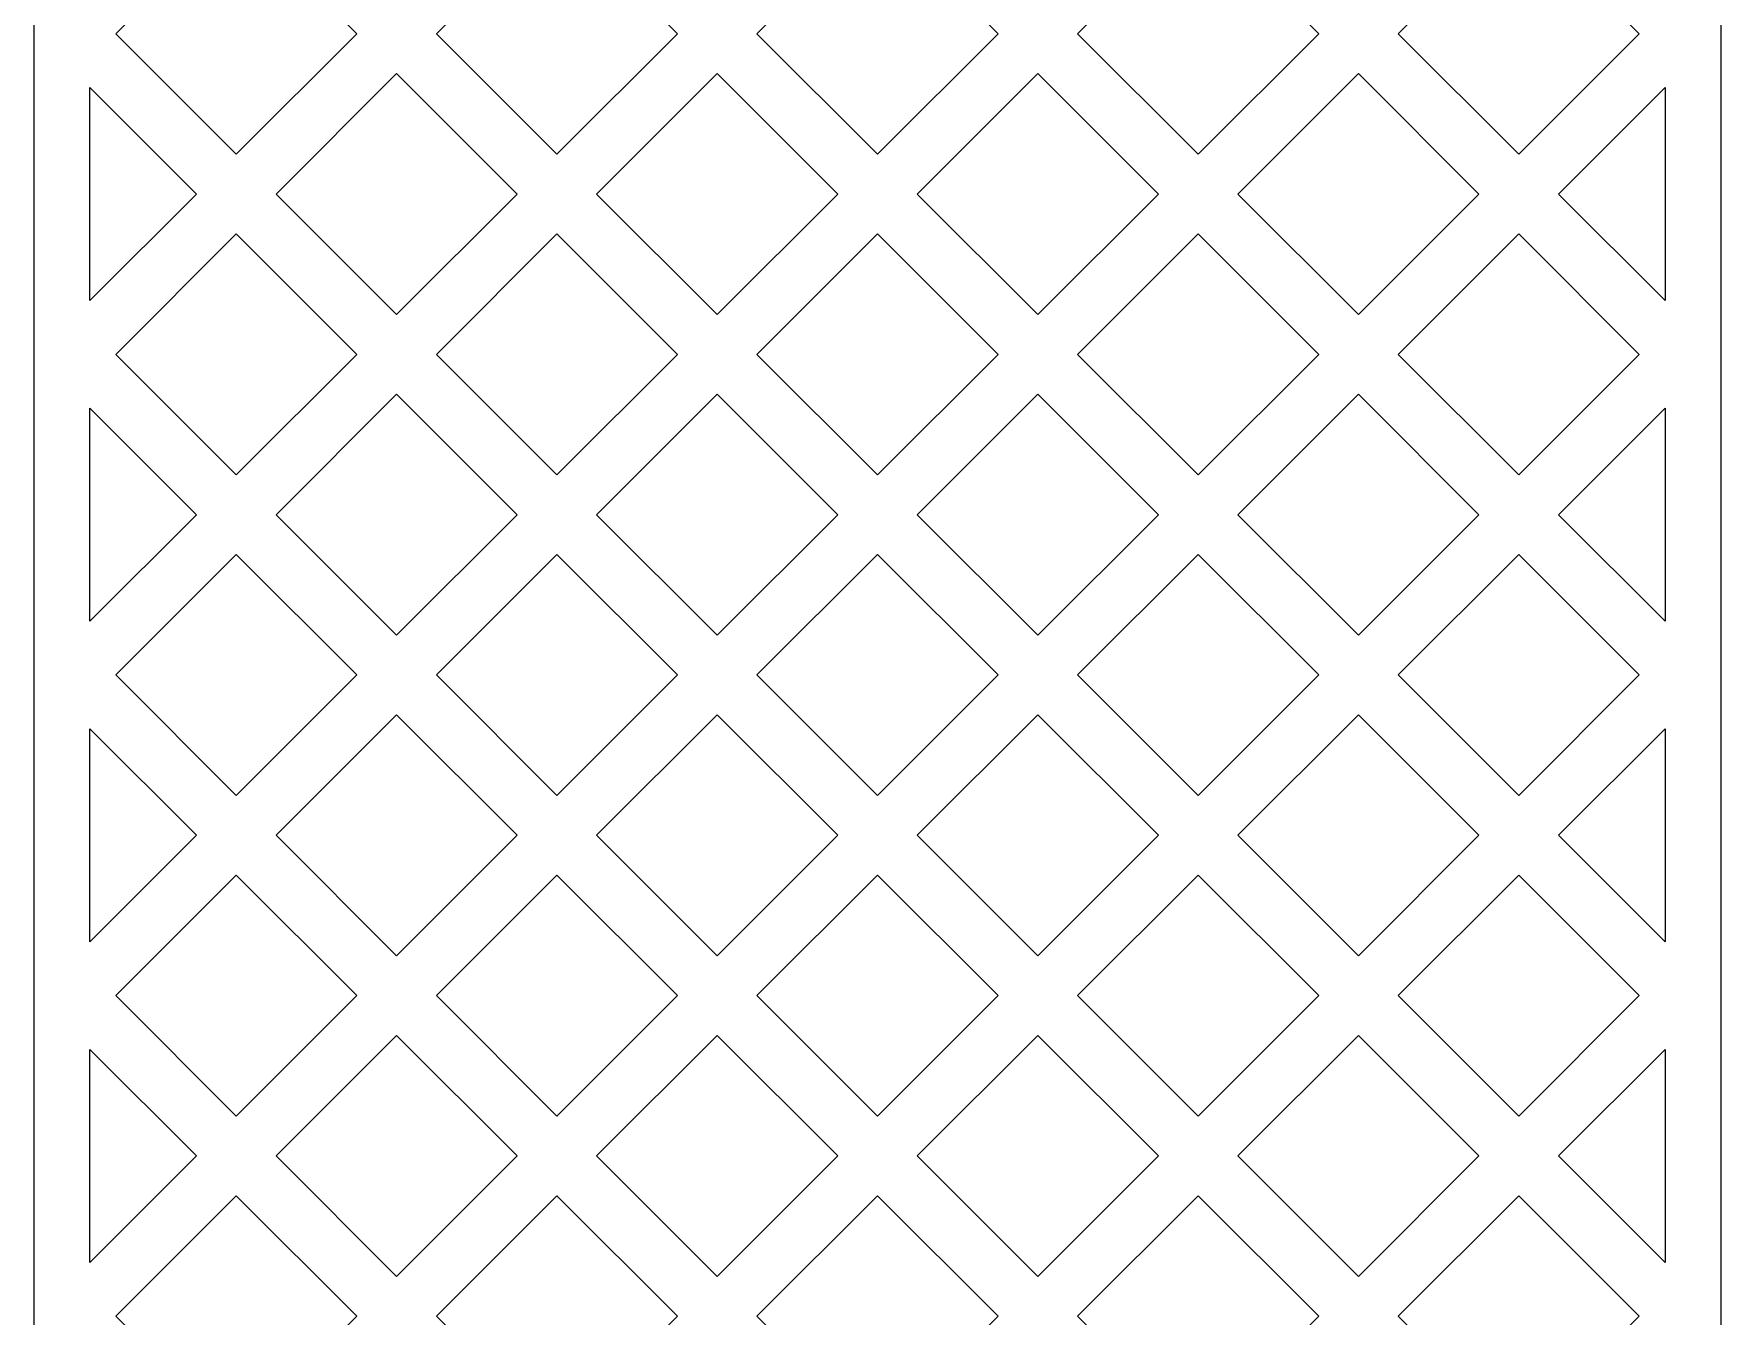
# Model space of a CAD drawing. Header units: centimetres. Extents: x 15 to 18.3, y -9.5 to 9.5.
# Drawn here: x 14.998 to 18.274, y -2.435 to 0.055 of the extents above; entities that cross this region are included whole.
import ezdxf

# ---------------------------------------------------------------- set-up
doc = ezdxf.new("R2010")
doc.units = ezdxf.units.CM
doc.header["$MEASUREMENT"] = 0
doc.layers.add('layer 1', color=7, linetype='Continuous')

msp = doc.modelspace()

# ---------------------------------------------------------------- linework, layer by layer
at = {"layer": 'layer 1', "color": 250, "lineweight": 9}
for points, knots in [([(14.99807, 9.5), (14.99807, 9.5), (14.99807, 9.5), (14.99807, 9.5), (14.99807, 9.5), (14.99807, 9.5), (18.27392, 9.5), (18.27392, 9.5), (18.27392, 9.5), (18.27392, 9.5), (18.27392, -9.5), (18.27392, -9.5), (18.27392, -9.5), (18.27392, -9.5), (14.99807, -9.5), (14.99807, -9.5), (14.99807, -9.5), (14.99807, -9.5), (14.99807, 9.5), (14.99807, 9.5)], [0, 0, 0, 0, 0.1666667, 0.1666667, 0.1666667, 0.1666667, 0.3333333, 0.3333333, 0.3333333, 0.3333333, 0.5, 0.5, 0.5, 0.5, 0.6666667, 0.6666667, 0.6666667, 0.6666667, 1, 1, 1, 1]), ([(15.62516, 0.0546), (15.62516, 0.0546), (15.62516, 0.0546), (15.62516, 0.0546), (15.62516, 0.0546), (15.62516, 0.0546), (15.39119, 0.28859), (15.39119, 0.28859), (15.39119, 0.28859), (15.39119, 0.28859), (15.15717, 0.0546), (15.15717, 0.0546), (15.15717, 0.0546), (15.15717, 0.0546), (15.39119, -0.17939), (15.39119, -0.17939), (15.39119, -0.17939), (15.39119, -0.17939), (15.62516, 0.0546), (15.62516, 0.0546)], [0, 0, 0, 0, 0.1666667, 0.1666667, 0.1666667, 0.1666667, 0.3333333, 0.3333333, 0.3333333, 0.3333333, 0.5, 0.5, 0.5, 0.5, 0.6666667, 0.6666667, 0.6666667, 0.6666667, 1, 1, 1, 1]), ([(16.24758, 0.0546), (16.24758, 0.0546), (16.24758, 0.0546), (16.24758, 0.0546), (16.24758, 0.0546), (16.24758, 0.0546), (16.01358, 0.28859), (16.01358, 0.28859), (16.01358, 0.28859), (16.01358, 0.28859), (15.7796, 0.0546), (15.7796, 0.0546), (15.7796, 0.0546), (15.7796, 0.0546), (16.01358, -0.17939), (16.01358, -0.17939), (16.01358, -0.17939), (16.01358, -0.17939), (16.24758, 0.0546), (16.24758, 0.0546)], [0, 0, 0, 0, 0.1666667, 0.1666667, 0.1666667, 0.1666667, 0.3333333, 0.3333333, 0.3333333, 0.3333333, 0.5, 0.5, 0.5, 0.5, 0.6666667, 0.6666667, 0.6666667, 0.6666667, 1, 1, 1, 1]), ([(16.86999, 0.0546), (16.86999, 0.0546), (16.86999, 0.0546), (16.86999, 0.0546), (16.86999, 0.0546), (16.86999, 0.0546), (16.63602, 0.28859), (16.63602, 0.28859), (16.63602, 0.28859), (16.63602, 0.28859), (16.40199, 0.0546), (16.40199, 0.0546), (16.40199, 0.0546), (16.40199, 0.0546), (16.63602, -0.17939), (16.63602, -0.17939), (16.63602, -0.17939), (16.63602, -0.17939), (16.86999, 0.0546), (16.86999, 0.0546)], [0, 0, 0, 0, 0.1666667, 0.1666667, 0.1666667, 0.1666667, 0.3333333, 0.3333333, 0.3333333, 0.3333333, 0.5, 0.5, 0.5, 0.5, 0.6666667, 0.6666667, 0.6666667, 0.6666667, 1, 1, 1, 1]), ([(17.49241, 0.0546), (17.49241, 0.0546), (17.49241, 0.0546), (17.49241, 0.0546), (17.49241, 0.0546), (17.49241, 0.0546), (17.2584, 0.28859), (17.2584, 0.28859), (17.2584, 0.28859), (17.2584, 0.28859), (17.02443, 0.0546), (17.02443, 0.0546), (17.02443, 0.0546), (17.02443, 0.0546), (17.2584, -0.17939), (17.2584, -0.17939), (17.2584, -0.17939), (17.2584, -0.17939), (17.49241, 0.0546), (17.49241, 0.0546)], [0, 0, 0, 0, 0.1666667, 0.1666667, 0.1666667, 0.1666667, 0.3333333, 0.3333333, 0.3333333, 0.3333333, 0.5, 0.5, 0.5, 0.5, 0.6666667, 0.6666667, 0.6666667, 0.6666667, 1, 1, 1, 1]), ([(18.11482, 0.0546), (18.11482, 0.0546), (18.11482, 0.0546), (18.11482, 0.0546), (18.11482, 0.0546), (18.11482, 0.0546), (17.88082, 0.28859), (17.88082, 0.28859), (17.88082, 0.28859), (17.88082, 0.28859), (17.64682, 0.0546), (17.64682, 0.0546), (17.64682, 0.0546), (17.64682, 0.0546), (17.88082, -0.17939), (17.88082, -0.17939), (17.88082, -0.17939), (17.88082, -0.17939), (18.11482, 0.0546), (18.11482, 0.0546)], [0, 0, 0, 0, 0.1666667, 0.1666667, 0.1666667, 0.1666667, 0.3333333, 0.3333333, 0.3333333, 0.3333333, 0.5, 0.5, 0.5, 0.5, 0.6666667, 0.6666667, 0.6666667, 0.6666667, 1, 1, 1, 1]), ([(15.93638, -0.25661), (15.93638, -0.25661), (15.93638, -0.25661), (15.93638, -0.25661), (15.93638, -0.25661), (15.93638, -0.25661), (15.70238, -0.02262), (15.70238, -0.02262), (15.70238, -0.02262), (15.70238, -0.02262), (15.46838, -0.25661), (15.46838, -0.25661), (15.46838, -0.25661), (15.46838, -0.25661), (15.70238, -0.49061), (15.70238, -0.49061), (15.70238, -0.49061), (15.70238, -0.49061), (15.93638, -0.25661), (15.93638, -0.25661)], [0, 0, 0, 0, 0.1666667, 0.1666667, 0.1666667, 0.1666667, 0.3333333, 0.3333333, 0.3333333, 0.3333333, 0.5, 0.5, 0.5, 0.5, 0.6666667, 0.6666667, 0.6666667, 0.6666667, 1, 1, 1, 1]), ([(16.55878, -0.25661), (16.55878, -0.25661), (16.55878, -0.25661), (16.55878, -0.25661), (16.55878, -0.25661), (16.55878, -0.25661), (16.32482, -0.02262), (16.32482, -0.02262), (16.32482, -0.02262), (16.32482, -0.02262), (16.09079, -0.25661), (16.09079, -0.25661), (16.09079, -0.25661), (16.09079, -0.25661), (16.32482, -0.49061), (16.32482, -0.49061), (16.32482, -0.49061), (16.32482, -0.49061), (16.55878, -0.25661), (16.55878, -0.25661)], [0, 0, 0, 0, 0.1666667, 0.1666667, 0.1666667, 0.1666667, 0.3333333, 0.3333333, 0.3333333, 0.3333333, 0.5, 0.5, 0.5, 0.5, 0.6666667, 0.6666667, 0.6666667, 0.6666667, 1, 1, 1, 1]), ([(17.18121, -0.25661), (17.18121, -0.25661), (17.18121, -0.25661), (17.18121, -0.25661), (17.18121, -0.25661), (17.18121, -0.25661), (16.94719, -0.02262), (16.94719, -0.02262), (16.94719, -0.02262), (16.94719, -0.02262), (16.71321, -0.25661), (16.71321, -0.25661), (16.71321, -0.25661), (16.71321, -0.25661), (16.94719, -0.49061), (16.94719, -0.49061), (16.94719, -0.49061), (16.94719, -0.49061), (17.18121, -0.25661), (17.18121, -0.25661)], [0, 0, 0, 0, 0.1666667, 0.1666667, 0.1666667, 0.1666667, 0.3333333, 0.3333333, 0.3333333, 0.3333333, 0.5, 0.5, 0.5, 0.5, 0.6666667, 0.6666667, 0.6666667, 0.6666667, 1, 1, 1, 1]), ([(17.80363, -0.25661), (17.80363, -0.25661), (17.80363, -0.25661), (17.80363, -0.25661), (17.80363, -0.25661), (17.80363, -0.25661), (17.56962, -0.02262), (17.56962, -0.02262), (17.56962, -0.02262), (17.56962, -0.02262), (17.33562, -0.25661), (17.33562, -0.25661), (17.33562, -0.25661), (17.33562, -0.25661), (17.56962, -0.49061), (17.56962, -0.49061), (17.56962, -0.49061), (17.56962, -0.49061), (17.80363, -0.25661), (17.80363, -0.25661)], [0, 0, 0, 0, 0.1666667, 0.1666667, 0.1666667, 0.1666667, 0.3333333, 0.3333333, 0.3333333, 0.3333333, 0.5, 0.5, 0.5, 0.5, 0.6666667, 0.6666667, 0.6666667, 0.6666667, 1, 1, 1, 1]), ([(15.10726, -0.46331), (15.10726, -0.46331), (15.10726, -0.46331), (15.10726, -0.46331), (15.10726, -0.46331), (15.10726, -0.46331), (15.31395, -0.25661), (15.31395, -0.25661), (15.31395, -0.25661), (15.31395, -0.25661), (15.10726, -0.04992), (15.10726, -0.04992), (15.10726, -0.04992), (15.10726, -0.04992), (15.10726, -0.46331), (15.10726, -0.46331)], [0, 0, 0, 0, 0.2, 0.2, 0.2, 0.2, 0.4, 0.4, 0.4, 0.4, 0.6, 0.6, 0.6, 0.6, 1, 1, 1, 1]), ([(18.16474, -0.0499), (18.16474, -0.0499), (18.16474, -0.0499), (18.16474, -0.0499), (18.16474, -0.0499), (18.16474, -0.0499), (17.95804, -0.25661), (17.95804, -0.25661), (17.95804, -0.25661), (17.95804, -0.25661), (18.16474, -0.46331), (18.16474, -0.46331), (18.16474, -0.46331), (18.16474, -0.46331), (18.16474, -0.0499), (18.16474, -0.0499)], [0, 0, 0, 0, 0.2, 0.2, 0.2, 0.2, 0.4, 0.4, 0.4, 0.4, 0.6, 0.6, 0.6, 0.6, 1, 1, 1, 1]), ([(15.62516, -0.56781), (15.62516, -0.56781), (15.62516, -0.56781), (15.62516, -0.56781), (15.62516, -0.56781), (15.62516, -0.56781), (15.39119, -0.33382), (15.39119, -0.33382), (15.39119, -0.33382), (15.39119, -0.33382), (15.15717, -0.56781), (15.15717, -0.56781), (15.15717, -0.56781), (15.15717, -0.56781), (15.39119, -0.8018), (15.39119, -0.8018), (15.39119, -0.8018), (15.39119, -0.8018), (15.62516, -0.56781), (15.62516, -0.56781)], [0, 0, 0, 0, 0.1666667, 0.1666667, 0.1666667, 0.1666667, 0.3333333, 0.3333333, 0.3333333, 0.3333333, 0.5, 0.5, 0.5, 0.5, 0.6666667, 0.6666667, 0.6666667, 0.6666667, 1, 1, 1, 1]), ([(16.24758, -0.56781), (16.24758, -0.56781), (16.24758, -0.56781), (16.24758, -0.56781), (16.24758, -0.56781), (16.24758, -0.56781), (16.01358, -0.33382), (16.01358, -0.33382), (16.01358, -0.33382), (16.01358, -0.33382), (15.7796, -0.56781), (15.7796, -0.56781), (15.7796, -0.56781), (15.7796, -0.56781), (16.01358, -0.8018), (16.01358, -0.8018), (16.01358, -0.8018), (16.01358, -0.8018), (16.24758, -0.56781), (16.24758, -0.56781)], [0, 0, 0, 0, 0.1666667, 0.1666667, 0.1666667, 0.1666667, 0.3333333, 0.3333333, 0.3333333, 0.3333333, 0.5, 0.5, 0.5, 0.5, 0.6666667, 0.6666667, 0.6666667, 0.6666667, 1, 1, 1, 1]), ([(16.86999, -0.56781), (16.86999, -0.56781), (16.86999, -0.56781), (16.86999, -0.56781), (16.86999, -0.56781), (16.86999, -0.56781), (16.63602, -0.33382), (16.63602, -0.33382), (16.63602, -0.33382), (16.63602, -0.33382), (16.40199, -0.56781), (16.40199, -0.56781), (16.40199, -0.56781), (16.40199, -0.56781), (16.63602, -0.8018), (16.63602, -0.8018), (16.63602, -0.8018), (16.63602, -0.8018), (16.86999, -0.56781), (16.86999, -0.56781)], [0, 0, 0, 0, 0.1666667, 0.1666667, 0.1666667, 0.1666667, 0.3333333, 0.3333333, 0.3333333, 0.3333333, 0.5, 0.5, 0.5, 0.5, 0.6666667, 0.6666667, 0.6666667, 0.6666667, 1, 1, 1, 1]), ([(17.49241, -0.56781), (17.49241, -0.56781), (17.49241, -0.56781), (17.49241, -0.56781), (17.49241, -0.56781), (17.49241, -0.56781), (17.2584, -0.33382), (17.2584, -0.33382), (17.2584, -0.33382), (17.2584, -0.33382), (17.02443, -0.56781), (17.02443, -0.56781), (17.02443, -0.56781), (17.02443, -0.56781), (17.2584, -0.8018), (17.2584, -0.8018), (17.2584, -0.8018), (17.2584, -0.8018), (17.49241, -0.56781), (17.49241, -0.56781)], [0, 0, 0, 0, 0.1666667, 0.1666667, 0.1666667, 0.1666667, 0.3333333, 0.3333333, 0.3333333, 0.3333333, 0.5, 0.5, 0.5, 0.5, 0.6666667, 0.6666667, 0.6666667, 0.6666667, 1, 1, 1, 1]), ([(18.11482, -0.56781), (18.11482, -0.56781), (18.11482, -0.56781), (18.11482, -0.56781), (18.11482, -0.56781), (18.11482, -0.56781), (17.88082, -0.33382), (17.88082, -0.33382), (17.88082, -0.33382), (17.88082, -0.33382), (17.64682, -0.56781), (17.64682, -0.56781), (17.64682, -0.56781), (17.64682, -0.56781), (17.88082, -0.8018), (17.88082, -0.8018), (17.88082, -0.8018), (17.88082, -0.8018), (18.11482, -0.56781), (18.11482, -0.56781)], [0, 0, 0, 0, 0.1666667, 0.1666667, 0.1666667, 0.1666667, 0.3333333, 0.3333333, 0.3333333, 0.3333333, 0.5, 0.5, 0.5, 0.5, 0.6666667, 0.6666667, 0.6666667, 0.6666667, 1, 1, 1, 1]), ([(15.93638, -0.87902), (15.93638, -0.87902), (15.93638, -0.87902), (15.93638, -0.87902), (15.93638, -0.87902), (15.93638, -0.87902), (15.70238, -0.64503), (15.70238, -0.64503), (15.70238, -0.64503), (15.70238, -0.64503), (15.46838, -0.87902), (15.46838, -0.87902), (15.46838, -0.87902), (15.46838, -0.87902), (15.70238, -1.11301), (15.70238, -1.11301), (15.70238, -1.11301), (15.70238, -1.11301), (15.93638, -0.87902), (15.93638, -0.87902)], [0, 0, 0, 0, 0.1666667, 0.1666667, 0.1666667, 0.1666667, 0.3333333, 0.3333333, 0.3333333, 0.3333333, 0.5, 0.5, 0.5, 0.5, 0.6666667, 0.6666667, 0.6666667, 0.6666667, 1, 1, 1, 1]), ([(16.55878, -0.87902), (16.55878, -0.87902), (16.55878, -0.87902), (16.55878, -0.87902), (16.55878, -0.87902), (16.55878, -0.87902), (16.32482, -0.64503), (16.32482, -0.64503), (16.32482, -0.64503), (16.32482, -0.64503), (16.09079, -0.87902), (16.09079, -0.87902), (16.09079, -0.87902), (16.09079, -0.87902), (16.32482, -1.11301), (16.32482, -1.11301), (16.32482, -1.11301), (16.32482, -1.11301), (16.55878, -0.87902), (16.55878, -0.87902)], [0, 0, 0, 0, 0.1666667, 0.1666667, 0.1666667, 0.1666667, 0.3333333, 0.3333333, 0.3333333, 0.3333333, 0.5, 0.5, 0.5, 0.5, 0.6666667, 0.6666667, 0.6666667, 0.6666667, 1, 1, 1, 1]), ([(17.18121, -0.87902), (17.18121, -0.87902), (17.18121, -0.87902), (17.18121, -0.87902), (17.18121, -0.87902), (17.18121, -0.87902), (16.94719, -0.64503), (16.94719, -0.64503), (16.94719, -0.64503), (16.94719, -0.64503), (16.71321, -0.87902), (16.71321, -0.87902), (16.71321, -0.87902), (16.71321, -0.87902), (16.94719, -1.11301), (16.94719, -1.11301), (16.94719, -1.11301), (16.94719, -1.11301), (17.18121, -0.87902), (17.18121, -0.87902)], [0, 0, 0, 0, 0.1666667, 0.1666667, 0.1666667, 0.1666667, 0.3333333, 0.3333333, 0.3333333, 0.3333333, 0.5, 0.5, 0.5, 0.5, 0.6666667, 0.6666667, 0.6666667, 0.6666667, 1, 1, 1, 1]), ([(17.80363, -0.87902), (17.80363, -0.87902), (17.80363, -0.87902), (17.80363, -0.87902), (17.80363, -0.87902), (17.80363, -0.87902), (17.56962, -0.64503), (17.56962, -0.64503), (17.56962, -0.64503), (17.56962, -0.64503), (17.33562, -0.87902), (17.33562, -0.87902), (17.33562, -0.87902), (17.33562, -0.87902), (17.56962, -1.11301), (17.56962, -1.11301), (17.56962, -1.11301), (17.56962, -1.11301), (17.80363, -0.87902), (17.80363, -0.87902)], [0, 0, 0, 0, 0.1666667, 0.1666667, 0.1666667, 0.1666667, 0.3333333, 0.3333333, 0.3333333, 0.3333333, 0.5, 0.5, 0.5, 0.5, 0.6666667, 0.6666667, 0.6666667, 0.6666667, 1, 1, 1, 1]), ([(15.10726, -1.08572), (15.10726, -1.08572), (15.10726, -1.08572), (15.10726, -1.08572), (15.10726, -1.08572), (15.10726, -1.08572), (15.31395, -0.87902), (15.31395, -0.87902), (15.31395, -0.87902), (15.31395, -0.87902), (15.10726, -0.67233), (15.10726, -0.67233), (15.10726, -0.67233), (15.10726, -0.67233), (15.10726, -1.08572), (15.10726, -1.08572)], [0, 0, 0, 0, 0.2, 0.2, 0.2, 0.2, 0.4, 0.4, 0.4, 0.4, 0.6, 0.6, 0.6, 0.6, 1, 1, 1, 1]), ([(18.16474, -0.67232), (18.16474, -0.67232), (18.16474, -0.67232), (18.16474, -0.67232), (18.16474, -0.67232), (18.16474, -0.67232), (17.95804, -0.87902), (17.95804, -0.87902), (17.95804, -0.87902), (17.95804, -0.87902), (18.16474, -1.08572), (18.16474, -1.08572), (18.16474, -1.08572), (18.16474, -1.08572), (18.16474, -0.67232), (18.16474, -0.67232)], [0, 0, 0, 0, 0.2, 0.2, 0.2, 0.2, 0.4, 0.4, 0.4, 0.4, 0.6, 0.6, 0.6, 0.6, 1, 1, 1, 1]), ([(15.62516, -1.19023), (15.62516, -1.19023), (15.62516, -1.19023), (15.62516, -1.19023), (15.62516, -1.19023), (15.62516, -1.19023), (15.39119, -0.95623), (15.39119, -0.95623), (15.39119, -0.95623), (15.39119, -0.95623), (15.15717, -1.19023), (15.15717, -1.19023), (15.15717, -1.19023), (15.15717, -1.19023), (15.39119, -1.42422), (15.39119, -1.42422), (15.39119, -1.42422), (15.39119, -1.42422), (15.62516, -1.19023), (15.62516, -1.19023)], [0, 0, 0, 0, 0.1666667, 0.1666667, 0.1666667, 0.1666667, 0.3333333, 0.3333333, 0.3333333, 0.3333333, 0.5, 0.5, 0.5, 0.5, 0.6666667, 0.6666667, 0.6666667, 0.6666667, 1, 1, 1, 1]), ([(16.24758, -1.19023), (16.24758, -1.19023), (16.24758, -1.19023), (16.24758, -1.19023), (16.24758, -1.19023), (16.24758, -1.19023), (16.01358, -0.95623), (16.01358, -0.95623), (16.01358, -0.95623), (16.01358, -0.95623), (15.7796, -1.19023), (15.7796, -1.19023), (15.7796, -1.19023), (15.7796, -1.19023), (16.01358, -1.42422), (16.01358, -1.42422), (16.01358, -1.42422), (16.01358, -1.42422), (16.24758, -1.19023), (16.24758, -1.19023)], [0, 0, 0, 0, 0.1666667, 0.1666667, 0.1666667, 0.1666667, 0.3333333, 0.3333333, 0.3333333, 0.3333333, 0.5, 0.5, 0.5, 0.5, 0.6666667, 0.6666667, 0.6666667, 0.6666667, 1, 1, 1, 1]), ([(16.86999, -1.19023), (16.86999, -1.19023), (16.86999, -1.19023), (16.86999, -1.19023), (16.86999, -1.19023), (16.86999, -1.19023), (16.63602, -0.95623), (16.63602, -0.95623), (16.63602, -0.95623), (16.63602, -0.95623), (16.40199, -1.19023), (16.40199, -1.19023), (16.40199, -1.19023), (16.40199, -1.19023), (16.63602, -1.42422), (16.63602, -1.42422), (16.63602, -1.42422), (16.63602, -1.42422), (16.86999, -1.19023), (16.86999, -1.19023)], [0, 0, 0, 0, 0.1666667, 0.1666667, 0.1666667, 0.1666667, 0.3333333, 0.3333333, 0.3333333, 0.3333333, 0.5, 0.5, 0.5, 0.5, 0.6666667, 0.6666667, 0.6666667, 0.6666667, 1, 1, 1, 1]), ([(17.49241, -1.19023), (17.49241, -1.19023), (17.49241, -1.19023), (17.49241, -1.19023), (17.49241, -1.19023), (17.49241, -1.19023), (17.2584, -0.95623), (17.2584, -0.95623), (17.2584, -0.95623), (17.2584, -0.95623), (17.02443, -1.19023), (17.02443, -1.19023), (17.02443, -1.19023), (17.02443, -1.19023), (17.2584, -1.42422), (17.2584, -1.42422), (17.2584, -1.42422), (17.2584, -1.42422), (17.49241, -1.19023), (17.49241, -1.19023)], [0, 0, 0, 0, 0.1666667, 0.1666667, 0.1666667, 0.1666667, 0.3333333, 0.3333333, 0.3333333, 0.3333333, 0.5, 0.5, 0.5, 0.5, 0.6666667, 0.6666667, 0.6666667, 0.6666667, 1, 1, 1, 1]), ([(18.11482, -1.19023), (18.11482, -1.19023), (18.11482, -1.19023), (18.11482, -1.19023), (18.11482, -1.19023), (18.11482, -1.19023), (17.88082, -0.95623), (17.88082, -0.95623), (17.88082, -0.95623), (17.88082, -0.95623), (17.64682, -1.19023), (17.64682, -1.19023), (17.64682, -1.19023), (17.64682, -1.19023), (17.88082, -1.42422), (17.88082, -1.42422), (17.88082, -1.42422), (17.88082, -1.42422), (18.11482, -1.19023), (18.11482, -1.19023)], [0, 0, 0, 0, 0.1666667, 0.1666667, 0.1666667, 0.1666667, 0.3333333, 0.3333333, 0.3333333, 0.3333333, 0.5, 0.5, 0.5, 0.5, 0.6666667, 0.6666667, 0.6666667, 0.6666667, 1, 1, 1, 1]), ([(15.93638, -1.50143), (15.93638, -1.50143), (15.93638, -1.50143), (15.93638, -1.50143), (15.93638, -1.50143), (15.93638, -1.50143), (15.70238, -1.26744), (15.70238, -1.26744), (15.70238, -1.26744), (15.70238, -1.26744), (15.46838, -1.50143), (15.46838, -1.50143), (15.46838, -1.50143), (15.46838, -1.50143), (15.70238, -1.73544), (15.70238, -1.73544), (15.70238, -1.73544), (15.70238, -1.73544), (15.93638, -1.50143), (15.93638, -1.50143)], [0, 0, 0, 0, 0.1666667, 0.1666667, 0.1666667, 0.1666667, 0.3333333, 0.3333333, 0.3333333, 0.3333333, 0.5, 0.5, 0.5, 0.5, 0.6666667, 0.6666667, 0.6666667, 0.6666667, 1, 1, 1, 1]), ([(16.55878, -1.50143), (16.55878, -1.50143), (16.55878, -1.50143), (16.55878, -1.50143), (16.55878, -1.50143), (16.55878, -1.50143), (16.32482, -1.26744), (16.32482, -1.26744), (16.32482, -1.26744), (16.32482, -1.26744), (16.09079, -1.50143), (16.09079, -1.50143), (16.09079, -1.50143), (16.09079, -1.50143), (16.32482, -1.73544), (16.32482, -1.73544), (16.32482, -1.73544), (16.32482, -1.73544), (16.55878, -1.50143), (16.55878, -1.50143)], [0, 0, 0, 0, 0.1666667, 0.1666667, 0.1666667, 0.1666667, 0.3333333, 0.3333333, 0.3333333, 0.3333333, 0.5, 0.5, 0.5, 0.5, 0.6666667, 0.6666667, 0.6666667, 0.6666667, 1, 1, 1, 1]), ([(17.18121, -1.50143), (17.18121, -1.50143), (17.18121, -1.50143), (17.18121, -1.50143), (17.18121, -1.50143), (17.18121, -1.50143), (16.94719, -1.26744), (16.94719, -1.26744), (16.94719, -1.26744), (16.94719, -1.26744), (16.71321, -1.50143), (16.71321, -1.50143), (16.71321, -1.50143), (16.71321, -1.50143), (16.94719, -1.73544), (16.94719, -1.73544), (16.94719, -1.73544), (16.94719, -1.73544), (17.18121, -1.50143), (17.18121, -1.50143)], [0, 0, 0, 0, 0.1666667, 0.1666667, 0.1666667, 0.1666667, 0.3333333, 0.3333333, 0.3333333, 0.3333333, 0.5, 0.5, 0.5, 0.5, 0.6666667, 0.6666667, 0.6666667, 0.6666667, 1, 1, 1, 1]), ([(17.80363, -1.50143), (17.80363, -1.50143), (17.80363, -1.50143), (17.80363, -1.50143), (17.80363, -1.50143), (17.80363, -1.50143), (17.56962, -1.26744), (17.56962, -1.26744), (17.56962, -1.26744), (17.56962, -1.26744), (17.33562, -1.50143), (17.33562, -1.50143), (17.33562, -1.50143), (17.33562, -1.50143), (17.56962, -1.73544), (17.56962, -1.73544), (17.56962, -1.73544), (17.56962, -1.73544), (17.80363, -1.50143), (17.80363, -1.50143)], [0, 0, 0, 0, 0.1666667, 0.1666667, 0.1666667, 0.1666667, 0.3333333, 0.3333333, 0.3333333, 0.3333333, 0.5, 0.5, 0.5, 0.5, 0.6666667, 0.6666667, 0.6666667, 0.6666667, 1, 1, 1, 1]), ([(15.10726, -1.70814), (15.10726, -1.70814), (15.10726, -1.70814), (15.10726, -1.70814), (15.10726, -1.70814), (15.10726, -1.70814), (15.31395, -1.50143), (15.31395, -1.50143), (15.31395, -1.50143), (15.31395, -1.50143), (15.10726, -1.29474), (15.10726, -1.29474), (15.10726, -1.29474), (15.10726, -1.29474), (15.10726, -1.70814), (15.10726, -1.70814)], [0, 0, 0, 0, 0.2, 0.2, 0.2, 0.2, 0.4, 0.4, 0.4, 0.4, 0.6, 0.6, 0.6, 0.6, 1, 1, 1, 1]), ([(18.16474, -1.29473), (18.16474, -1.29473), (18.16474, -1.29473), (18.16474, -1.29473), (18.16474, -1.29473), (18.16474, -1.29473), (17.95804, -1.50143), (17.95804, -1.50143), (17.95804, -1.50143), (17.95804, -1.50143), (18.16474, -1.70814), (18.16474, -1.70814), (18.16474, -1.70814), (18.16474, -1.70814), (18.16474, -1.29473), (18.16474, -1.29473)], [0, 0, 0, 0, 0.2, 0.2, 0.2, 0.2, 0.4, 0.4, 0.4, 0.4, 0.6, 0.6, 0.6, 0.6, 1, 1, 1, 1]), ([(15.62516, -1.81264), (15.62516, -1.81264), (15.62516, -1.81264), (15.62516, -1.81264), (15.62516, -1.81264), (15.62516, -1.81264), (15.39119, -1.57865), (15.39119, -1.57865), (15.39119, -1.57865), (15.39119, -1.57865), (15.15717, -1.81264), (15.15717, -1.81264), (15.15717, -1.81264), (15.15717, -1.81264), (15.39119, -2.04664), (15.39119, -2.04664), (15.39119, -2.04664), (15.39119, -2.04664), (15.62516, -1.81264), (15.62516, -1.81264)], [0, 0, 0, 0, 0.1666667, 0.1666667, 0.1666667, 0.1666667, 0.3333333, 0.3333333, 0.3333333, 0.3333333, 0.5, 0.5, 0.5, 0.5, 0.6666667, 0.6666667, 0.6666667, 0.6666667, 1, 1, 1, 1]), ([(16.24758, -1.81264), (16.24758, -1.81264), (16.24758, -1.81264), (16.24758, -1.81264), (16.24758, -1.81264), (16.24758, -1.81264), (16.01358, -1.57865), (16.01358, -1.57865), (16.01358, -1.57865), (16.01358, -1.57865), (15.7796, -1.81264), (15.7796, -1.81264), (15.7796, -1.81264), (15.7796, -1.81264), (16.01358, -2.04664), (16.01358, -2.04664), (16.01358, -2.04664), (16.01358, -2.04664), (16.24758, -1.81264), (16.24758, -1.81264)], [0, 0, 0, 0, 0.1666667, 0.1666667, 0.1666667, 0.1666667, 0.3333333, 0.3333333, 0.3333333, 0.3333333, 0.5, 0.5, 0.5, 0.5, 0.6666667, 0.6666667, 0.6666667, 0.6666667, 1, 1, 1, 1]), ([(16.86999, -1.81264), (16.86999, -1.81264), (16.86999, -1.81264), (16.86999, -1.81264), (16.86999, -1.81264), (16.86999, -1.81264), (16.63602, -1.57865), (16.63602, -1.57865), (16.63602, -1.57865), (16.63602, -1.57865), (16.40199, -1.81264), (16.40199, -1.81264), (16.40199, -1.81264), (16.40199, -1.81264), (16.63602, -2.04664), (16.63602, -2.04664), (16.63602, -2.04664), (16.63602, -2.04664), (16.86999, -1.81264), (16.86999, -1.81264)], [0, 0, 0, 0, 0.1666667, 0.1666667, 0.1666667, 0.1666667, 0.3333333, 0.3333333, 0.3333333, 0.3333333, 0.5, 0.5, 0.5, 0.5, 0.6666667, 0.6666667, 0.6666667, 0.6666667, 1, 1, 1, 1]), ([(17.49241, -1.81264), (17.49241, -1.81264), (17.49241, -1.81264), (17.49241, -1.81264), (17.49241, -1.81264), (17.49241, -1.81264), (17.2584, -1.57865), (17.2584, -1.57865), (17.2584, -1.57865), (17.2584, -1.57865), (17.02443, -1.81264), (17.02443, -1.81264), (17.02443, -1.81264), (17.02443, -1.81264), (17.2584, -2.04664), (17.2584, -2.04664), (17.2584, -2.04664), (17.2584, -2.04664), (17.49241, -1.81264), (17.49241, -1.81264)], [0, 0, 0, 0, 0.1666667, 0.1666667, 0.1666667, 0.1666667, 0.3333333, 0.3333333, 0.3333333, 0.3333333, 0.5, 0.5, 0.5, 0.5, 0.6666667, 0.6666667, 0.6666667, 0.6666667, 1, 1, 1, 1]), ([(18.11482, -1.81264), (18.11482, -1.81264), (18.11482, -1.81264), (18.11482, -1.81264), (18.11482, -1.81264), (18.11482, -1.81264), (17.88082, -1.57865), (17.88082, -1.57865), (17.88082, -1.57865), (17.88082, -1.57865), (17.64682, -1.81264), (17.64682, -1.81264), (17.64682, -1.81264), (17.64682, -1.81264), (17.88082, -2.04664), (17.88082, -2.04664), (17.88082, -2.04664), (17.88082, -2.04664), (18.11482, -1.81264), (18.11482, -1.81264)], [0, 0, 0, 0, 0.1666667, 0.1666667, 0.1666667, 0.1666667, 0.3333333, 0.3333333, 0.3333333, 0.3333333, 0.5, 0.5, 0.5, 0.5, 0.6666667, 0.6666667, 0.6666667, 0.6666667, 1, 1, 1, 1]), ([(15.93638, -2.12385), (15.93638, -2.12385), (15.93638, -2.12385), (15.93638, -2.12385), (15.93638, -2.12385), (15.93638, -2.12385), (15.70238, -1.88986), (15.70238, -1.88986), (15.70238, -1.88986), (15.70238, -1.88986), (15.46838, -2.12385), (15.46838, -2.12385), (15.46838, -2.12385), (15.46838, -2.12385), (15.70238, -2.35784), (15.70238, -2.35784), (15.70238, -2.35784), (15.70238, -2.35784), (15.93638, -2.12385), (15.93638, -2.12385)], [0, 0, 0, 0, 0.1666667, 0.1666667, 0.1666667, 0.1666667, 0.3333333, 0.3333333, 0.3333333, 0.3333333, 0.5, 0.5, 0.5, 0.5, 0.6666667, 0.6666667, 0.6666667, 0.6666667, 1, 1, 1, 1]), ([(16.55878, -2.12385), (16.55878, -2.12385), (16.55878, -2.12385), (16.55878, -2.12385), (16.55878, -2.12385), (16.55878, -2.12385), (16.32482, -1.88986), (16.32482, -1.88986), (16.32482, -1.88986), (16.32482, -1.88986), (16.09079, -2.12385), (16.09079, -2.12385), (16.09079, -2.12385), (16.09079, -2.12385), (16.32482, -2.35784), (16.32482, -2.35784), (16.32482, -2.35784), (16.32482, -2.35784), (16.55878, -2.12385), (16.55878, -2.12385)], [0, 0, 0, 0, 0.1666667, 0.1666667, 0.1666667, 0.1666667, 0.3333333, 0.3333333, 0.3333333, 0.3333333, 0.5, 0.5, 0.5, 0.5, 0.6666667, 0.6666667, 0.6666667, 0.6666667, 1, 1, 1, 1]), ([(17.18121, -2.12385), (17.18121, -2.12385), (17.18121, -2.12385), (17.18121, -2.12385), (17.18121, -2.12385), (17.18121, -2.12385), (16.94719, -1.88986), (16.94719, -1.88986), (16.94719, -1.88986), (16.94719, -1.88986), (16.71321, -2.12385), (16.71321, -2.12385), (16.71321, -2.12385), (16.71321, -2.12385), (16.94719, -2.35784), (16.94719, -2.35784), (16.94719, -2.35784), (16.94719, -2.35784), (17.18121, -2.12385), (17.18121, -2.12385)], [0, 0, 0, 0, 0.1666667, 0.1666667, 0.1666667, 0.1666667, 0.3333333, 0.3333333, 0.3333333, 0.3333333, 0.5, 0.5, 0.5, 0.5, 0.6666667, 0.6666667, 0.6666667, 0.6666667, 1, 1, 1, 1]), ([(17.80363, -2.12385), (17.80363, -2.12385), (17.80363, -2.12385), (17.80363, -2.12385), (17.80363, -2.12385), (17.80363, -2.12385), (17.56962, -1.88986), (17.56962, -1.88986), (17.56962, -1.88986), (17.56962, -1.88986), (17.33562, -2.12385), (17.33562, -2.12385), (17.33562, -2.12385), (17.33562, -2.12385), (17.56962, -2.35784), (17.56962, -2.35784), (17.56962, -2.35784), (17.56962, -2.35784), (17.80363, -2.12385), (17.80363, -2.12385)], [0, 0, 0, 0, 0.1666667, 0.1666667, 0.1666667, 0.1666667, 0.3333333, 0.3333333, 0.3333333, 0.3333333, 0.5, 0.5, 0.5, 0.5, 0.6666667, 0.6666667, 0.6666667, 0.6666667, 1, 1, 1, 1]), ([(15.10726, -2.33054), (15.10726, -2.33054), (15.10726, -2.33054), (15.10726, -2.33054), (15.10726, -2.33054), (15.10726, -2.33054), (15.31395, -2.12385), (15.31395, -2.12385), (15.31395, -2.12385), (15.31395, -2.12385), (15.10726, -1.91716), (15.10726, -1.91716), (15.10726, -1.91716), (15.10726, -1.91716), (15.10726, -2.33054), (15.10726, -2.33054)], [0, 0, 0, 0, 0.2, 0.2, 0.2, 0.2, 0.4, 0.4, 0.4, 0.4, 0.6, 0.6, 0.6, 0.6, 1, 1, 1, 1]), ([(18.16474, -1.91715), (18.16474, -1.91715), (18.16474, -1.91715), (18.16474, -1.91715), (18.16474, -1.91715), (18.16474, -1.91715), (17.95804, -2.12385), (17.95804, -2.12385), (17.95804, -2.12385), (17.95804, -2.12385), (18.16474, -2.33055), (18.16474, -2.33055), (18.16474, -2.33055), (18.16474, -2.33055), (18.16474, -1.91715), (18.16474, -1.91715)], [0, 0, 0, 0, 0.2, 0.2, 0.2, 0.2, 0.4, 0.4, 0.4, 0.4, 0.6, 0.6, 0.6, 0.6, 1, 1, 1, 1]), ([(15.62516, -2.43505), (15.62516, -2.43505), (15.62516, -2.43505), (15.62516, -2.43505), (15.62516, -2.43505), (15.62516, -2.43505), (15.39119, -2.20107), (15.39119, -2.20107), (15.39119, -2.20107), (15.39119, -2.20107), (15.15717, -2.43505), (15.15717, -2.43505), (15.15717, -2.43505), (15.15717, -2.43505), (15.39119, -2.66904), (15.39119, -2.66904), (15.39119, -2.66904), (15.39119, -2.66904), (15.62516, -2.43505), (15.62516, -2.43505)], [0, 0, 0, 0, 0.1666667, 0.1666667, 0.1666667, 0.1666667, 0.3333333, 0.3333333, 0.3333333, 0.3333333, 0.5, 0.5, 0.5, 0.5, 0.6666667, 0.6666667, 0.6666667, 0.6666667, 1, 1, 1, 1]), ([(16.24758, -2.43505), (16.24758, -2.43505), (16.24758, -2.43505), (16.24758, -2.43505), (16.24758, -2.43505), (16.24758, -2.43505), (16.01358, -2.20107), (16.01358, -2.20107), (16.01358, -2.20107), (16.01358, -2.20107), (15.7796, -2.43505), (15.7796, -2.43505), (15.7796, -2.43505), (15.7796, -2.43505), (16.01358, -2.66904), (16.01358, -2.66904), (16.01358, -2.66904), (16.01358, -2.66904), (16.24758, -2.43505), (16.24758, -2.43505)], [0, 0, 0, 0, 0.1666667, 0.1666667, 0.1666667, 0.1666667, 0.3333333, 0.3333333, 0.3333333, 0.3333333, 0.5, 0.5, 0.5, 0.5, 0.6666667, 0.6666667, 0.6666667, 0.6666667, 1, 1, 1, 1]), ([(16.86999, -2.43505), (16.86999, -2.43505), (16.86999, -2.43505), (16.86999, -2.43505), (16.86999, -2.43505), (16.86999, -2.43505), (16.63602, -2.20107), (16.63602, -2.20107), (16.63602, -2.20107), (16.63602, -2.20107), (16.40199, -2.43505), (16.40199, -2.43505), (16.40199, -2.43505), (16.40199, -2.43505), (16.63602, -2.66904), (16.63602, -2.66904), (16.63602, -2.66904), (16.63602, -2.66904), (16.86999, -2.43505), (16.86999, -2.43505)], [0, 0, 0, 0, 0.1666667, 0.1666667, 0.1666667, 0.1666667, 0.3333333, 0.3333333, 0.3333333, 0.3333333, 0.5, 0.5, 0.5, 0.5, 0.6666667, 0.6666667, 0.6666667, 0.6666667, 1, 1, 1, 1]), ([(17.49241, -2.43505), (17.49241, -2.43505), (17.49241, -2.43505), (17.49241, -2.43505), (17.49241, -2.43505), (17.49241, -2.43505), (17.2584, -2.20107), (17.2584, -2.20107), (17.2584, -2.20107), (17.2584, -2.20107), (17.02443, -2.43505), (17.02443, -2.43505), (17.02443, -2.43505), (17.02443, -2.43505), (17.2584, -2.66904), (17.2584, -2.66904), (17.2584, -2.66904), (17.2584, -2.66904), (17.49241, -2.43505), (17.49241, -2.43505)], [0, 0, 0, 0, 0.1666667, 0.1666667, 0.1666667, 0.1666667, 0.3333333, 0.3333333, 0.3333333, 0.3333333, 0.5, 0.5, 0.5, 0.5, 0.6666667, 0.6666667, 0.6666667, 0.6666667, 1, 1, 1, 1]), ([(18.11482, -2.43505), (18.11482, -2.43505), (18.11482, -2.43505), (18.11482, -2.43505), (18.11482, -2.43505), (18.11482, -2.43505), (17.88082, -2.20107), (17.88082, -2.20107), (17.88082, -2.20107), (17.88082, -2.20107), (17.64682, -2.43505), (17.64682, -2.43505), (17.64682, -2.43505), (17.64682, -2.43505), (17.88082, -2.66904), (17.88082, -2.66904), (17.88082, -2.66904), (17.88082, -2.66904), (18.11482, -2.43505), (18.11482, -2.43505)], [0, 0, 0, 0, 0.1666667, 0.1666667, 0.1666667, 0.1666667, 0.3333333, 0.3333333, 0.3333333, 0.3333333, 0.5, 0.5, 0.5, 0.5, 0.6666667, 0.6666667, 0.6666667, 0.6666667, 1, 1, 1, 1])]:
    msp.add_open_spline(points, degree=3, knots=knots, dxfattribs=at)

doc.saveas('drawing.dxf')
